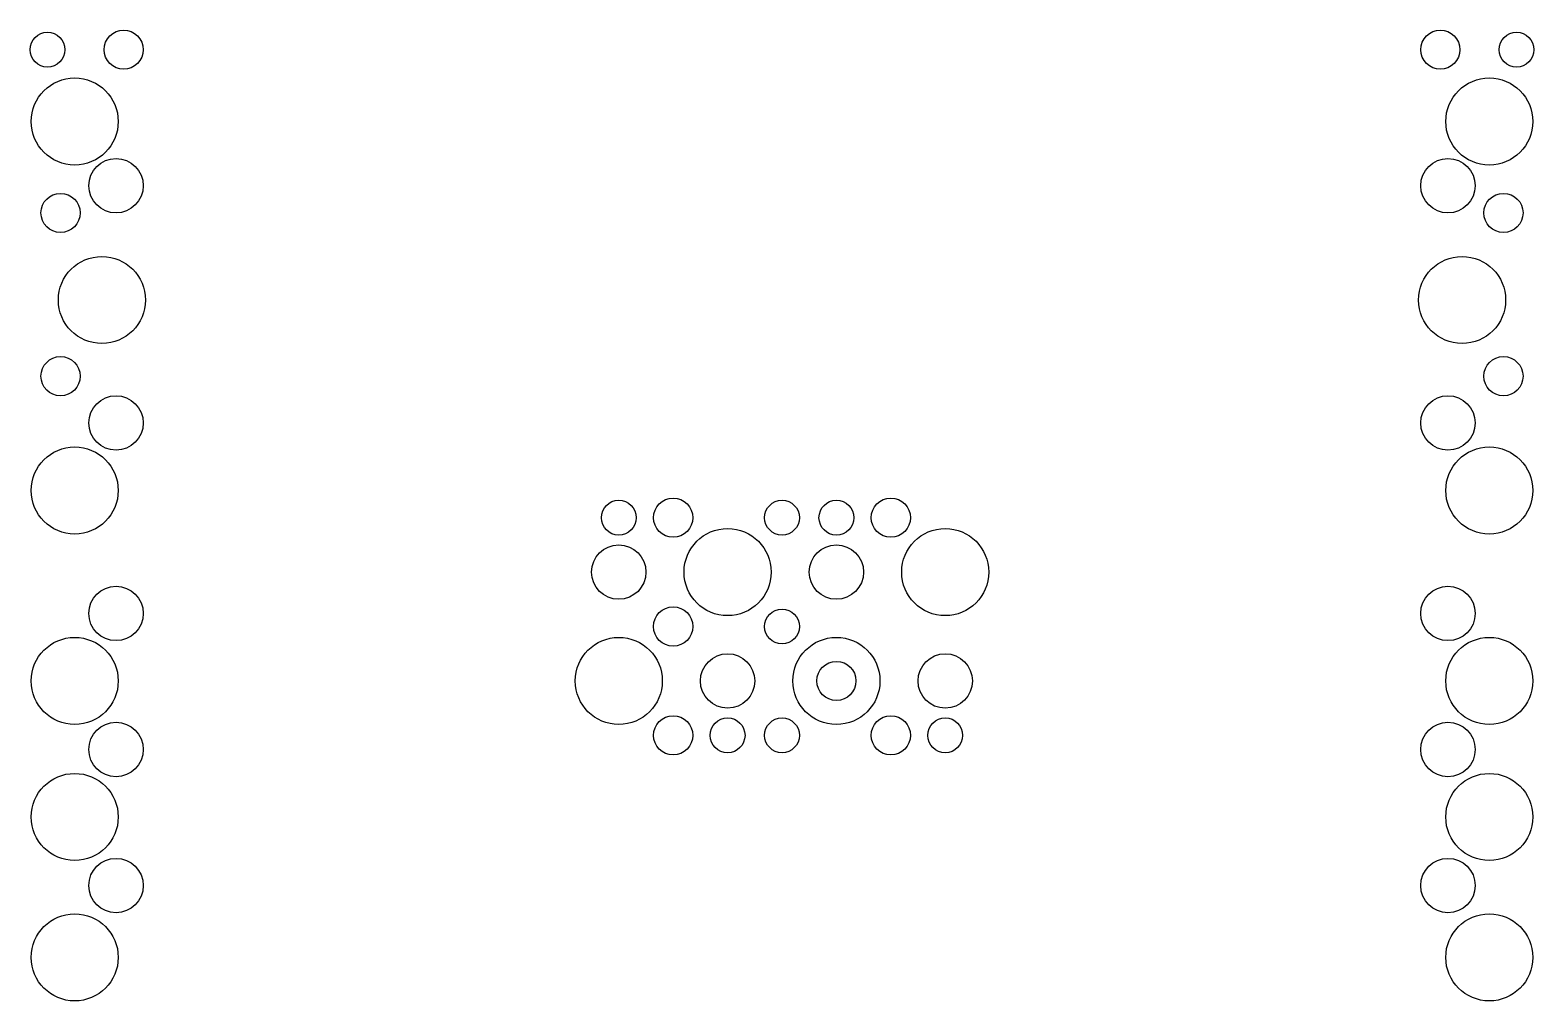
# Model space of a CAD drawing. Extents: x -691 to 691, y -444 to 448.
import ezdxf

# ---------------------------------------------------------------- set-up
doc = ezdxf.new("R2010")
doc.units = 0

msp = doc.modelspace()

# ---------------------------------------------------------------- linework, layer by layer
for centre, radius in [((-675, 430), 16), ((-605, 430), 18), ((605, 430), 18), ((675, 430), 16), ((-650, 364), 40), ((650, 364), 40), ((-612, 305), 25), ((612, 305), 25), ((-663, 280), 18), ((663, 280), 18), ((-625, 200), 40), ((625, 200), 40), ((-663, 130), 18), ((663, 130), 18), ((-612, 87), 25), ((612, 87), 25), ((-650, 25), 40), ((650, 25), 40), ((-150, 0), 16), ((-100, 0), 18), ((0, 0), 16), ((50, 0), 16), ((100, 0), 18), ((-50, -50), 40), ((150, -50), 40), ((-150, -50), 25), ((50, -50), 25), ((-612, -88), 25), ((612, -88), 25), ((-100, -100), 18), ((0, -100), 16), ((-650, -150), 40), ((-150, -150), 40), ((50, -150), 40), ((650, -150), 40), ((-50, -150), 25), ((50, -150), 18), ((150, -150), 25), ((-612, -213), 25), ((-100, -200), 18), ((-50, -200), 16), ((0, -200), 16), ((100, -200), 18), ((150, -200), 16), ((612, -213), 25), ((-650, -275), 40), ((650, -275), 40), ((-612, -338), 25), ((612, -338), 25), ((-650, -404), 40), ((650, -404), 40)]:
    msp.add_circle(centre, radius)

doc.saveas('drawing.dxf')
